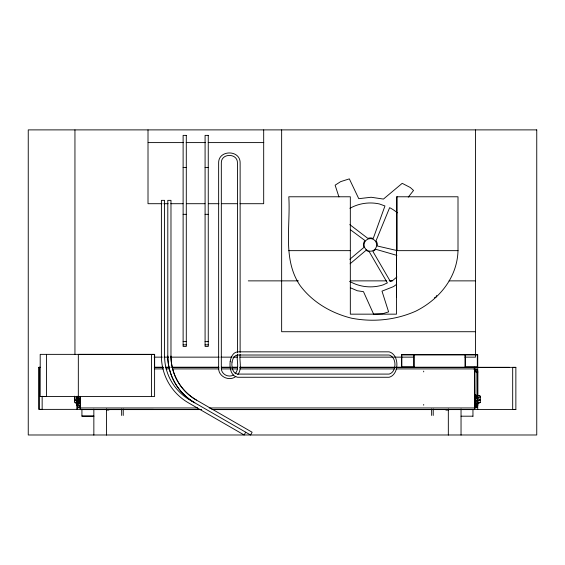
<?xml version="1.0" encoding="UTF-8"?>
<svg xmlns="http://www.w3.org/2000/svg" width="565" height="565" viewBox="0 0 565 565"><rect width="100%" height="100%" fill="white"/><g stroke="black" fill="none" stroke-linecap="round" stroke-linejoin="round"><path stroke-width="0.85" d="M39.896 367.271L38.978 367.314L38.978 409.399L82.419 409.357M39.042 367.278L39.042 409.357L42.227 409.357M46.556 354.361L46.542 396.446L40.186 396.439L40.2 354.361L154.612 354.361L154.612 367.073M42.156 409.399L42.156 396.249M77.115 402.386L77.115 409.399L77.158 402.344L78.747 402.351M78.323 396.446L78.337 354.361L154.612 354.403L154.598 396.489L40.186 396.446M151.42 396.489L151.434 354.403M211.819 409.512L477.722 409.434L477.722 403.339M477.722 395.451L477.722 367.363L509.503 367.363M512.681 409.491L512.681 367.405M513.507 409.491L515.859 409.491L515.859 367.363L512.681 367.363M515.859 367.363L239.913 367.363M477.722 404.017L477.672 405.712L475.9 407.817L474.466 407.859L474.423 409.611M476.133 404.406L475.9 407.817L476.133 372.625L476.013 370.774L474.452 370.725M458.003 250.648C457.255 277.641 439.146 299.514 415.699 311.202C395.528 320.129 373.119 322.368 351.501 318.187C331.33 313.151 312.728 302.395 300.135 285.608C282.302 259.392 290.7 226.318 288.8 196.775L350.328 196.775L350.328 314.161L396.475 314.161L396.475 196.775L458.003 196.775L458.003 250.648L396.475 250.648M475.836 406.193L474.423 406.263L475.836 406.193L476.034 404.999M436.717 295.488L436.011 297.091L434.393 297.783M245.719 432.232L244.129 434.979L188.413 402.817A54.028 54.028 0 0 1 161.399 356.021L161.399 200.349L164.577 200.349L164.577 356.021A50.85 50.85 0 0 0 190.002 400.062L250.535 434.979L252.124 432.232L196.401 400.062A50.85 50.85 0 0 1 170.976 356.021L170.983 200.349L167.798 200.349L167.798 356.021A54.028 54.028 0 0 0 194.063 402.372M408.234 197.164L413.545 190.462L410.317 187.524L402.209 183.335L383.444 199.071L371.134 197.256L358.768 198.682L349.339 178.872L340.646 181.64L335.123 185.179L338.936 196.917M235.082 373.804C239.941 368.564 236.276 360.519 237.441 354.248M237.837 374.56C242.343 368.867 239.136 360.816 240.125 354.248M349.827 259.286L363.867 247.442A6.992 6.992 0 0 1 364.941 240.528L350.342 229.694M350.074 263.806L366 250.359L369.305 251.828L387.371 282.896L383.119 284.887A41.951 41.951 0 0 1 349.65 281.384M396.891 276.97L393.028 280.233L390.373 281.483L372.907 251.439L375.831 249.306L396.884 255.38M396.694 284.252L393.572 286.575L381.997 291.152L388.6 311.866L382.731 313.737L373.613 314.161L363.479 291.674L357.327 290.763L350.328 287.74M235.866 376.438C229.531 381.7 218.464 376.763 218.641 368.359L218.641 162.897C218.387 149.633 240.386 149.633 240.125 162.897L240.125 352.489M480.278 400.451L477.912 400.762L477.912 403.332L480.278 402.584L480.278 396.15L477.912 395.401L477.912 400.536L480.278 399.476M477.912 403.332L480.278 402.273M233.416 375.033C228.472 377.964 221.247 374.263 221.325 368.359L221.325 162.897C221.134 152.946 237.632 152.946 237.441 162.897L237.441 352.489M475.476 407.881L476.98 407.379L477.722 405.416L477.722 372.688L477.637 370.626L476.408 369.157L474.508 369.051M477.912 400.536L480.278 399.787M77.158 396.708L78.747 396.305L78.747 404.413L79.404 407.895L77.906 407.386L77.158 405.423L77.158 396.298L78.747 396.708M77.158 401.616L78.747 401.334M477.912 397.965L480.278 397.654M78.747 403.65L80.498 403.657M474.381 395.14L476.133 395.09L474.381 395.083M474.381 401.75L476.133 401.715M401.447 367.363L401.877 367.363M474.381 395.62L476.133 395.613M78.747 397.146L80.498 397.139M474.381 398.593L476.133 398.593M78.747 400.331L80.498 400.324M80.498 401.524L78.747 401.531L80.498 401.567M474.381 400.154L476.133 400.147L474.381 400.055M78.747 403.127L80.498 403.12M401.447 409.448L401.877 409.441M474.381 403.65L476.133 403.643M148.178 142.599L183.47 142.599M186.118 142.599L205.526 142.599M208.174 142.599L263.763 142.599M183.117 167.544L186.295 167.544M205.081 167.544L208.259 167.544M162.028 203.704L148.009 203.704L148.009 129.886M163.786 203.704L168.165 203.704M170.792 203.704L183.06 203.704M186.57 203.704L204.968 203.704M208.478 203.704L218.994 203.704M221.621 203.704L237.392 203.704M240.026 203.704L263.686 203.704L263.686 129.886M183.117 214.333L186.295 214.333M205.081 214.333L208.259 214.333M288.8 250.648L350.328 250.648M248.275 280.869L298.391 280.869M350.378 280.869L386.509 280.869M389.151 280.869L392.682 280.869M449.076 280.869L475.511 280.869M396.475 297.091L396.566 250.648M475.511 331.719L281.645 331.719L281.645 129.886M183.117 341.606L186.295 341.606M205.081 341.606L208.259 341.606M183.117 344.862L186.295 344.862M205.081 344.862L208.259 344.862M414.159 354.954L465.009 354.954M154.097 357.144L162.296 357.144M164.062 357.144L168.476 357.144M170.807 357.144L219.171 357.144M220.929 357.144L231.996 357.144M233.239 357.144L237.639 357.144M239.941 357.144L393.374 357.144M394.342 357.144L413.75 357.144M464.924 357.144L475.511 357.144L475.511 129.886M154.287 367.278L163.229 367.264M165.602 367.264L170.171 367.278M171.937 367.278L218.825 367.264M221.353 367.278L230.379 367.278M231.94 367.278L237.462 367.264M239.878 367.278L394.751 367.278M396.065 367.278L477.722 367.264L477.722 354.552L401.447 354.552L401.447 367.264M154.393 367.363L163.334 367.356M165.856 367.363L169.5 367.356M172.028 367.363L218.874 367.356M221.402 367.363L230.336 367.356M231.982 367.363L237.385 367.356M40.567 367.321L38.978 367.314M154.513 368.91L163.334 368.91M165.976 368.91L169.5 368.91M173.031 368.91L218.874 368.91M221.515 368.91L237.385 368.91M240.033 368.91L394.321 368.91M396.079 368.91L474.543 368.91M77.158 397.753L78.747 397.753M74.608 397.979L76.967 397.979M74.608 400.776L76.967 400.776L76.967 403.339L74.608 402.591L74.608 396.157M78.747 400.889L80.498 400.889M476.133 400.846L474.381 400.79M77.158 402.096L78.747 402.096M474.381 402.386L476.133 402.386M78.747 403.685L80.498 403.685M79.121 406.2L80.442 406.27L79.121 406.2L78.874 405.006M80.456 407.958L197.715 407.958M209.177 407.958L474.543 407.958M106.093 409.357L153.461 409.357M477.722 409.477L515.859 409.448M80.336 409.519L201.239 409.512M201.175 409.597L80.336 409.611L80.336 407.817M213.408 409.611L474.543 409.597L474.543 367.264M106.559 409.759L108.939 409.759M445.94 409.752L448.327 409.752M106.559 409.851L108.939 409.851L108.939 409.47M445.94 409.844L448.327 409.844M81.925 416.059L93.847 416.059M93.847 416.2L81.925 416.2L81.925 409.47M461.04 416.193L472.954 416.193M474.381 403.678L476.133 403.678M474.381 400.945L476.133 400.945M80.498 402.252L78.747 402.245L80.498 402.301M474.381 403.106L476.133 403.12M473.922 369.093L476.408 369.157M78.987 407.824L80.421 407.866M474.48 370.972L476.048 371.106L476.133 372.688M77.158 401.334L78.747 401.616M396.884 250.528L377.293 245.994A6.992 6.992 0 0 0 376.036 240.796L389.645 207.652A41.951 41.951 0 0 1 397.372 212.8M74.608 399.794L76.967 400.543L76.967 396.263M477.912 395.401L480.278 396.171M75.392 399.836L76.967 400.543M75.392 402.633L76.967 403.339M349.799 224.616L367.864 238.395A6.992 6.992 0 0 1 373.218 238.522L384.956 205.957L379.341 203.937A41.951 41.951 0 0 0 349.905 208.308M476.083 369.072L477.672 371.156M477.637 370.626L477.722 372.625M77.158 404.032L77.214 405.719M474.423 367.278L474.423 369.065M474.423 369.948L474.423 393.212M474.423 402.76L474.423 406.934M472.954 409.463L472.954 416.243M465.009 354.552L465.009 367.264M461.04 408.968L461.04 435.107M448.327 408.968L448.327 435.107M445.94 409.463L445.94 409.893M433.228 408.975L433.228 415.445M431.639 408.975L431.639 415.445M423.693 371.141L423.693 371.883M423.693 404.448L423.693 405.19M414.159 354.552L414.159 367.264M397.131 196.775L397.131 250.648M123.241 408.989L123.241 415.459M121.652 408.989L121.652 415.459M106.559 408.933L106.559 435.114M93.847 409.124L93.847 435.114M80.456 396.362L80.456 409.597M80.336 402.76L80.336 406.934M74.947 129.886L74.947 354.509M194.812 402.817A54.028 54.028 0 0 1 167.798 356.021M196.408 400.062A50.85 50.85 0 0 1 170.983 356.021M230.202 361.261C229.411 367.066 230.605 376 237.526 377.265L389.144 377.265C399.49 374.475 399.49 354.629 389.144 351.84L237.526 351.84C232.935 352.285 230.908 357.306 230.202 361.261M232.031 362.08C231.438 366.438 232.335 373.14 237.526 374.087L389.144 374.087C396.905 371.996 396.905 357.108 389.144 355.018L237.526 355.018C234.087 355.35 232.561 359.114 232.031 362.08M476.133 397.018L474.381 397.026L476.133 397.018M80.498 398.728L78.747 398.735L80.498 398.77M536.75 129.886L28.25 129.886L28.25 434.986L536.75 434.986L536.75 129.886M186.295 135.374L183.117 135.374L183.117 346.451L186.295 346.451L186.295 135.374M208.259 135.374L205.081 135.374L205.081 346.451L208.259 346.451L208.259 135.374M413.764 354.954L401.849 354.954L401.849 366.869L413.764 366.869L413.764 354.954M477.326 354.954L465.412 354.954L465.412 366.869L477.326 366.869L477.326 354.954M476.133 396.496L474.381 396.489L476.133 396.496M80.498 399.455L78.747 399.448L80.498 399.504M476.133 398.113L474.381 398.106L476.133 398.113M366.106 249.617A6.356 6.356 0 0 0 376.594 246.276A6.356 6.356 0 0 0 368.458 238.861A6.356 6.356 0 0 0 366.106 249.617"/></g></svg>
